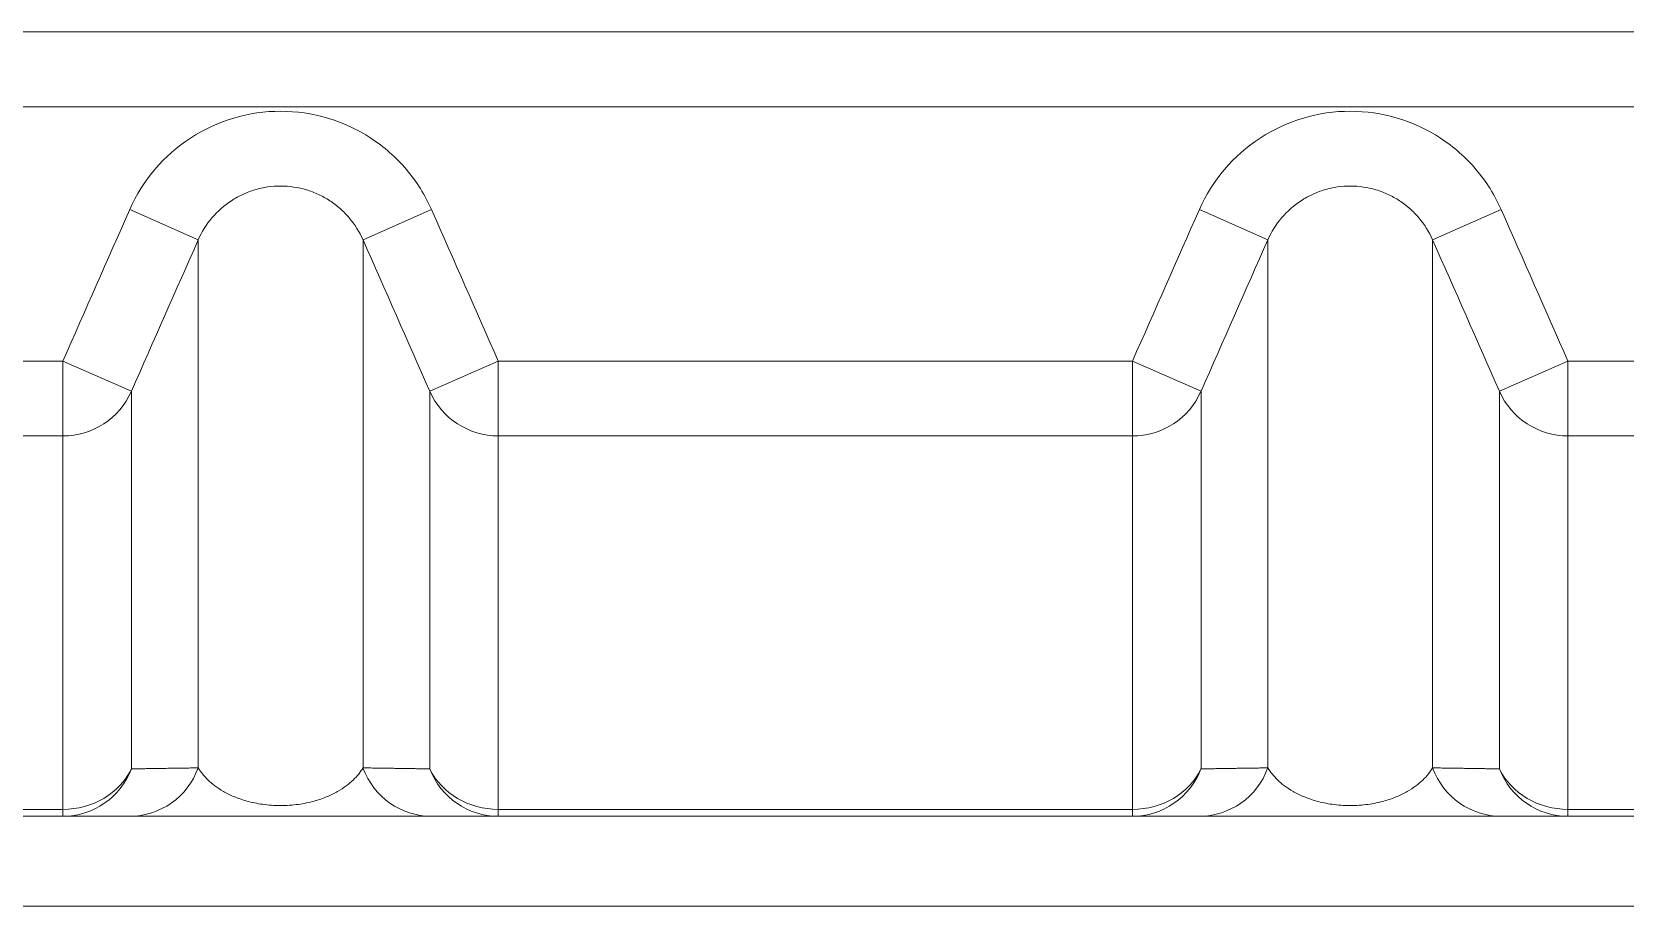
# Model space of a CAD drawing. Header units: millimetres. Extents: x 4664 to 8864, y -38 to 2932.
# Drawn here: x 8133.3 to 8161.07, y 2277.57 to 2292.81 of the extents above; entities that cross this region are included whole.
import ezdxf

# ---------------------------------------------------------------- set-up
doc = ezdxf.new("R2010")
doc.units = ezdxf.units.MM

msp = doc.modelspace()

# ---------------------------------------------------------------- linework, layer by layer
at = {"lineweight": 5}
for p, q in [((8112.339, 2292.815), (8274.819, 2292.815)), ((8274.819, 2291.509), (8112.339, 2291.509)), ((8135.002, 2289.714), (8136.197, 2289.187)), ((8140.264, 2289.714), (8139.07, 2289.187)), ((8153.651, 2289.714), (8154.845, 2289.187)), ((8158.913, 2289.714), (8157.718, 2289.187)), ((8136.197, 2279.979), (8136.197, 2289.187)), ((8139.07, 2279.979), (8139.07, 2289.187)), ((8154.845, 2279.979), (8154.845, 2289.187)), ((8157.718, 2279.979), (8157.718, 2289.187)), ((8122.781, 2287.073), (8133.837, 2287.073)), ((8133.837, 2287.073), (8135.031, 2286.546)), ((8133.837, 2287.073), (8133.837, 2279.135)), ((8141.429, 2287.073), (8140.235, 2286.546)), ((8141.429, 2287.073), (8152.485, 2287.073)), ((8141.429, 2287.073), (8141.429, 2279.135)), ((8152.485, 2287.073), (8153.68, 2286.546)), ((8152.485, 2287.073), (8152.485, 2279.135)), ((8160.078, 2287.073), (8158.883, 2286.546)), ((8160.078, 2287.073), (8171.134, 2287.073)), ((8160.078, 2287.073), (8160.078, 2279.135)), ((8135.031, 2286.546), (8135.031, 2279.962)), ((8140.235, 2279.962), (8140.235, 2286.546)), ((8153.68, 2286.546), (8153.68, 2279.962)), ((8158.883, 2279.962), (8158.883, 2286.546)), ((8133.837, 2285.768), (8122.781, 2285.768)), ((8152.485, 2285.768), (8141.429, 2285.768)), ((8171.134, 2285.768), (8160.078, 2285.768)), ((8122.781, 2279.255), (8133.837, 2279.255)), ((8141.429, 2279.255), (8152.485, 2279.255)), ((8160.078, 2279.255), (8171.134, 2279.255)), ((8267.481, 2279.135), (8119.677, 2279.135)), ((8119.646, 2277.568), (8267.512, 2277.568))]:
    msp.add_line(p, q, dxfattribs=at)
at = {"lineweight": 5, "extrusion": (0, 0, -1)}
for centre, major_axis, ratio, start_param, end_param in [((8133.837, 2287.073), (1.306, 0), 0.998861, 0.415831, 1.570796), ((8141.429, 2287.073), (1.306, 0), 0.998861, 1.570796, 2.725761), ((8152.485, 2287.073), (1.306, 0), 0.998861, 0.415831, 1.570796), ((8160.078, 2287.073), (1.306, 0), 0.998861, 1.570796, 2.725761), ((8133.837, 2280.441), (1.306, 0), 0.907984, 0.415831, 1.570796), ((8133.837, 2280.441), (0, -1.306), 0.98331, 5.087935, 6.283185), ((8135.002, 2280.441), (0, -1.306), 0.978111, 5.074213, 6.283185), ((8140.264, 2280.441), (0, -1.306), 0.978111, 0, 1.208972), ((8141.429, 2280.441), (1.306, 0), 0.907984, 1.570796, 2.725761), ((8141.429, 2280.441), (0, -1.306), 0.98331, 0, 1.19525), ((8152.485, 2280.441), (1.306, 0), 0.907984, 0.415831, 1.570796), ((8152.485, 2280.441), (0, -1.306), 0.98331, 5.087935, 6.283185), ((8153.651, 2280.441), (0, -1.306), 0.978111, 5.074213, 6.283185), ((8158.913, 2280.441), (0, -1.306), 0.978111, 0, 1.208972), ((8160.078, 2280.441), (1.306, 0), 0.907984, 1.570796, 2.725761), ((8160.078, 2280.441), (0, -1.306), 0.98331, 0, 1.19525)]:
    msp.add_ellipse(centre, major_axis=major_axis, ratio=ratio, start_param=start_param, end_param=end_param, dxfattribs=at)
at = {"lineweight": 5}
for points, knots in [([(8135.002, 2289.714), (8135.228, 2290.226), (8135.598, 2290.66), (8136.528, 2291.267), (8137.083, 2291.431), (8138.185, 2291.43), (8138.742, 2291.265), (8139.436, 2290.811), (8139.646, 2290.627), (8140.005, 2290.203), (8140.151, 2289.97), (8140.264, 2289.714)], [0, 0, 0, 0, 0.25, 0.25, 0.5, 0.5, 0.75, 0.75, 0.875, 0.875, 1, 1, 1, 1]), ([(8153.651, 2289.714), (8153.876, 2290.226), (8154.247, 2290.66), (8155.177, 2291.267), (8155.731, 2291.431), (8156.834, 2291.43), (8157.391, 2291.265), (8158.085, 2290.811), (8158.294, 2290.627), (8158.654, 2290.203), (8158.8, 2289.97), (8158.913, 2289.714)], [0, 0, 0, 0, 0.25, 0.25, 0.5, 0.5, 0.75, 0.75, 0.875, 0.875, 1, 1, 1, 1]), ([(8139.07, 2289.187), (8139.008, 2289.327), (8138.928, 2289.455), (8138.781, 2289.628), (8138.727, 2289.683), (8138.614, 2289.783), (8138.554, 2289.829), (8138.428, 2289.911), (8138.361, 2289.948), (8138.224, 2290.012), (8138.153, 2290.039), (8137.937, 2290.103), (8137.784, 2290.126), (8137.558, 2290.126), (8137.483, 2290.12), (8137.333, 2290.099), (8137.258, 2290.082), (8137.114, 2290.039), (8137.043, 2290.013), (8136.907, 2289.949), (8136.84, 2289.912), (8136.649, 2289.788), (8136.536, 2289.688), (8136.338, 2289.455), (8136.258, 2289.327), (8136.197, 2289.187)], [0, 0, 0, 0, 0.125, 0.125, 0.1875, 0.1875, 0.25, 0.25, 0.3125, 0.3125, 0.375, 0.375, 0.5, 0.5, 0.5625, 0.5625, 0.625, 0.625, 0.6875, 0.6875, 0.75, 0.75, 0.875, 0.875, 1, 1, 1, 1]), ([(8157.718, 2289.187), (8157.657, 2289.327), (8157.577, 2289.455), (8157.43, 2289.628), (8157.376, 2289.683), (8157.263, 2289.783), (8157.203, 2289.829), (8157.077, 2289.911), (8157.01, 2289.948), (8156.872, 2290.012), (8156.802, 2290.039), (8156.585, 2290.103), (8156.433, 2290.126), (8156.207, 2290.126), (8156.132, 2290.12), (8155.982, 2290.099), (8155.907, 2290.082), (8155.762, 2290.039), (8155.692, 2290.013), (8155.555, 2289.949), (8155.488, 2289.912), (8155.298, 2289.788), (8155.185, 2289.688), (8154.987, 2289.455), (8154.907, 2289.327), (8154.845, 2289.187)], [0, 0, 0, 0, 0.125, 0.125, 0.1875, 0.1875, 0.25, 0.25, 0.3125, 0.3125, 0.375, 0.375, 0.5, 0.5, 0.5625, 0.5625, 0.625, 0.625, 0.6875, 0.6875, 0.75, 0.75, 0.875, 0.875, 1, 1, 1, 1]), ([(8136.197, 2279.979), (8136.241, 2279.907), (8136.296, 2279.837), (8136.403, 2279.734), (8136.443, 2279.7), (8136.532, 2279.633), (8136.582, 2279.6), (8136.692, 2279.537), (8136.753, 2279.506), (8136.889, 2279.449), (8136.965, 2279.423), (8137.129, 2279.377), (8137.221, 2279.357), (8137.418, 2279.33), (8137.525, 2279.322), (8137.736, 2279.322), (8137.843, 2279.329), (8138.04, 2279.356), (8138.133, 2279.376), (8138.299, 2279.422), (8138.375, 2279.449), (8138.511, 2279.506), (8138.572, 2279.536), (8138.737, 2279.63), (8138.826, 2279.698), (8138.97, 2279.836), (8139.026, 2279.907), (8139.07, 2279.979)], [0, 0, 0, 0, 0.125, 0.125, 0.1875, 0.1875, 0.25, 0.25, 0.3125, 0.3125, 0.375, 0.375, 0.4375, 0.4375, 0.5, 0.5, 0.5625, 0.5625, 0.625, 0.625, 0.6875, 0.6875, 0.75, 0.75, 0.875, 0.875, 1, 1, 1, 1]), ([(8154.845, 2279.979), (8154.889, 2279.907), (8154.945, 2279.837), (8155.052, 2279.734), (8155.091, 2279.7), (8155.181, 2279.633), (8155.23, 2279.6), (8155.341, 2279.537), (8155.402, 2279.506), (8155.538, 2279.449), (8155.613, 2279.423), (8155.778, 2279.377), (8155.87, 2279.357), (8156.067, 2279.33), (8156.173, 2279.322), (8156.385, 2279.322), (8156.491, 2279.329), (8156.689, 2279.356), (8156.781, 2279.376), (8156.948, 2279.422), (8157.023, 2279.449), (8157.16, 2279.506), (8157.221, 2279.536), (8157.386, 2279.63), (8157.475, 2279.698), (8157.618, 2279.836), (8157.674, 2279.907), (8157.718, 2279.979)], [0, 0, 0, 0, 0.125, 0.125, 0.1875, 0.1875, 0.25, 0.25, 0.3125, 0.3125, 0.375, 0.375, 0.4375, 0.4375, 0.5, 0.5, 0.5625, 0.5625, 0.625, 0.625, 0.6875, 0.6875, 0.75, 0.75, 0.875, 0.875, 1, 1, 1, 1])]:
    msp.add_open_spline(points, degree=3, knots=knots, dxfattribs=at)
for points in [[(8133.837, 2287.073), (8134.225, 2287.953), (8134.614, 2288.834), (8135.002, 2289.714)], [(8140.264, 2289.714), (8140.653, 2288.834), (8141.041, 2287.953), (8141.429, 2287.073)], [(8152.485, 2287.073), (8152.874, 2287.953), (8153.262, 2288.834), (8153.651, 2289.714)], [(8158.913, 2289.714), (8159.301, 2288.834), (8159.69, 2287.953), (8160.078, 2287.073)], [(8136.197, 2289.187), (8135.808, 2288.307), (8135.42, 2287.426), (8135.031, 2286.546)], [(8140.235, 2286.546), (8139.846, 2287.426), (8139.458, 2288.307), (8139.07, 2289.187)], [(8154.845, 2289.187), (8154.457, 2288.307), (8154.068, 2287.426), (8153.68, 2286.546)], [(8158.883, 2286.546), (8158.495, 2287.426), (8158.107, 2288.307), (8157.718, 2289.187)]]:
    msp.add_open_spline(points, degree=3, dxfattribs=at)
for points, weights in [([(8135.031, 2279.962), (8135.392, 2279.967), (8135.782, 2279.973), (8136.197, 2279.979)], [0.999999939431, 0.999999938997, 0.999999938542, 0.999999938075]), ([(8139.07, 2279.979), (8139.484, 2279.973), (8139.874, 2279.967), (8140.235, 2279.962)], [0.999999937515, 0.999999937986, 0.999999938445, 0.999999938883]), ([(8153.68, 2279.962), (8154.041, 2279.967), (8154.43, 2279.973), (8154.845, 2279.979)], [0.999999939427, 0.999999938992, 0.999999938537, 0.999999938071]), ([(8157.718, 2279.979), (8158.133, 2279.973), (8158.522, 2279.967), (8158.883, 2279.962)], [0.999999937519, 0.99999993799, 0.999999938449, 0.999999938887])]:
    msp.add_rational_spline(points, weights, degree=3, dxfattribs=at)

doc.saveas('drawing.dxf')
